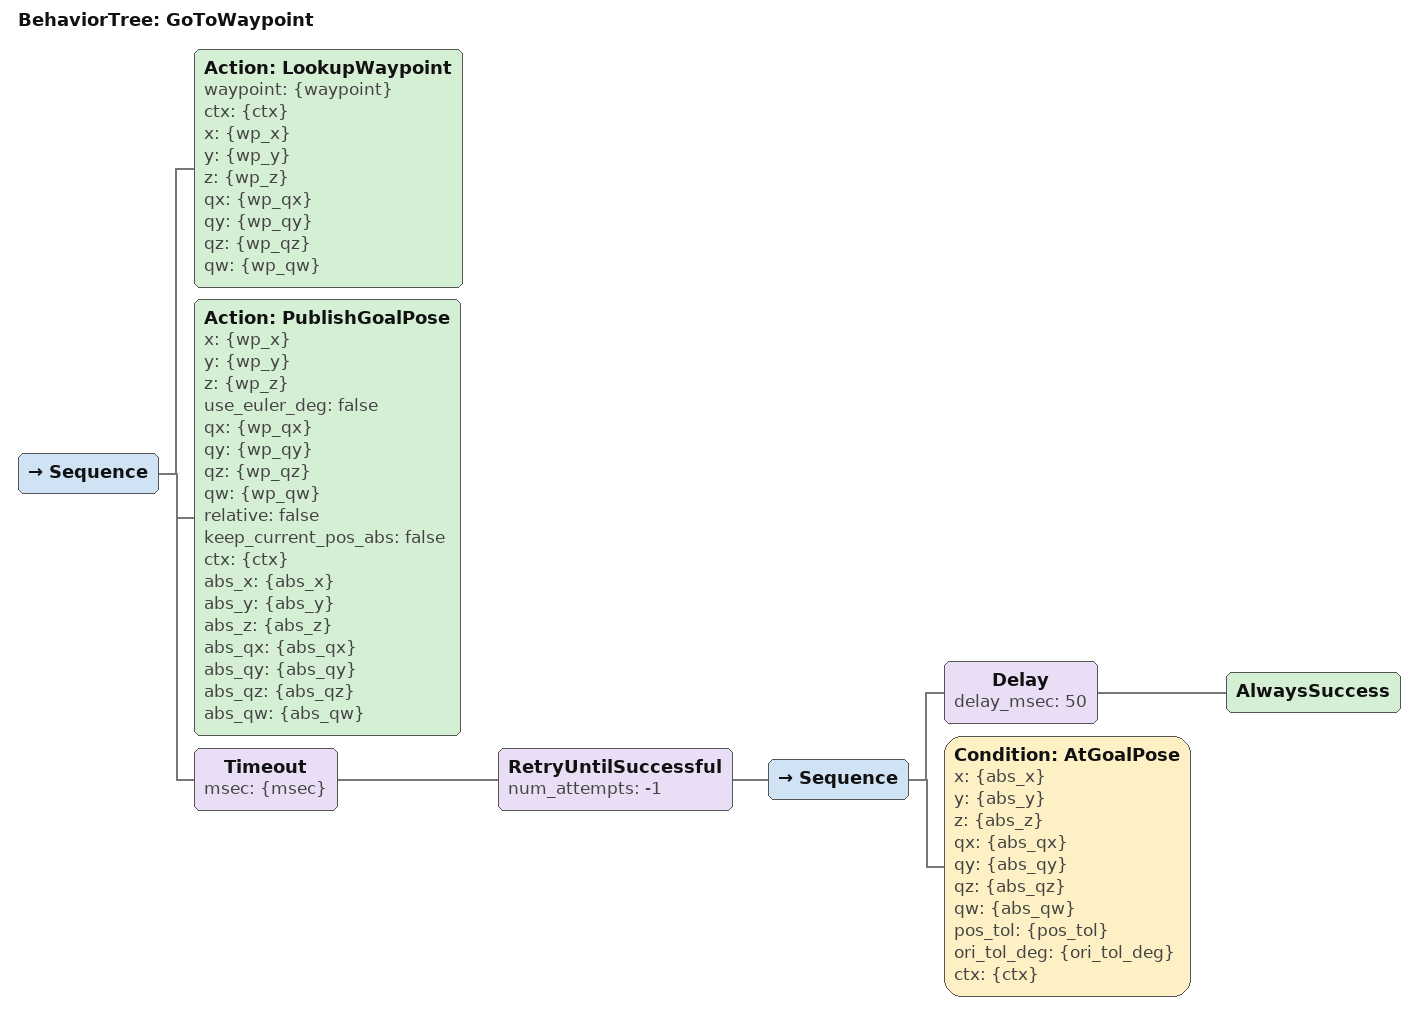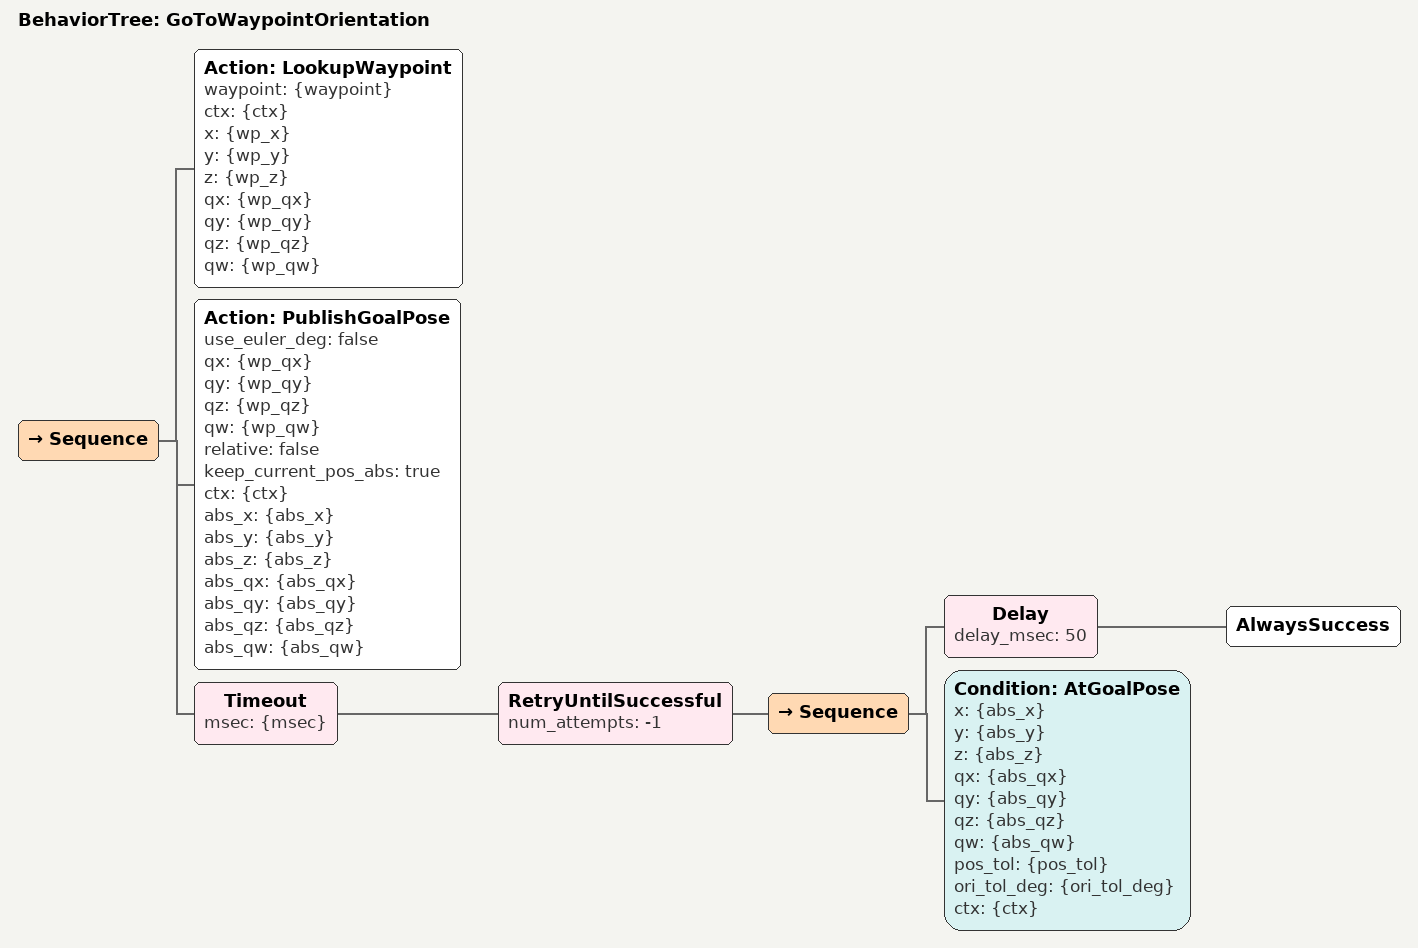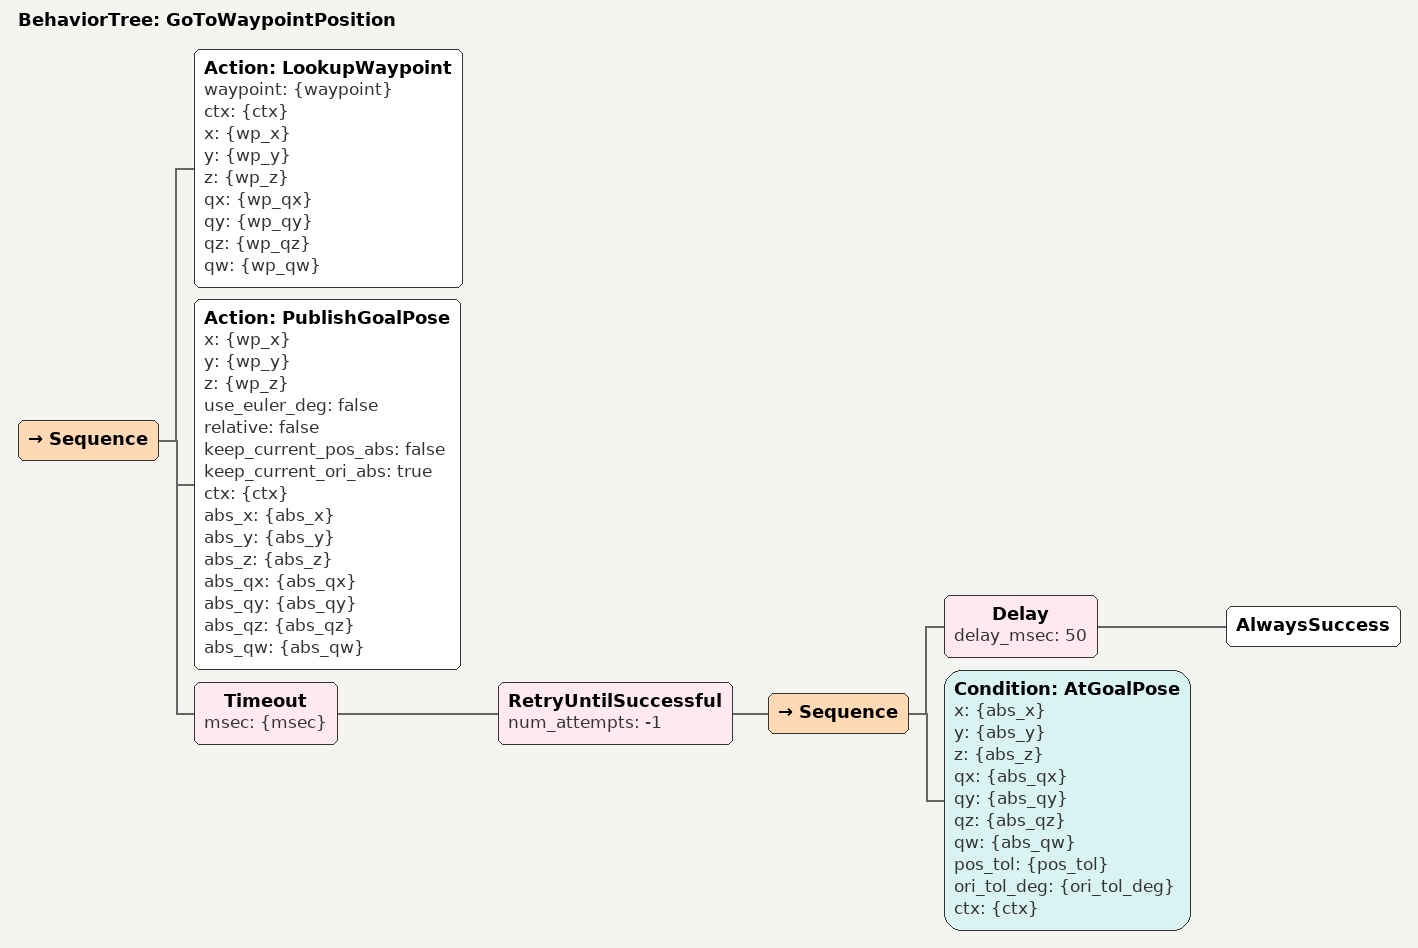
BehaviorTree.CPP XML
<root BTCPP_format="4">

    <!-- Full pose return: position AND orientation of the stored waypoint. -->
    <BehaviorTree ID="GoToWaypoint">
        <Sequence>
            <Action ID="LookupWaypoint"
                    waypoint="{waypoint}" ctx="{ctx}"
                    x="{wp_x}" y="{wp_y}" z="{wp_z}"
                    qx="{wp_qx}" qy="{wp_qy}" qz="{wp_qz}" qw="{wp_qw}"/>

            <Action ID="PublishGoalPose"
                    x="{wp_x}" y="{wp_y}" z="{wp_z}"
                    use_euler_deg="false"
                    qx="{wp_qx}" qy="{wp_qy}" qz="{wp_qz}" qw="{wp_qw}"
                    relative="false" keep_current_pos_abs="false"
                    ctx="{ctx}"
                    abs_x="{abs_x}" abs_y="{abs_y}" abs_z="{abs_z}"
                    abs_qx="{abs_qx}" abs_qy="{abs_qy}" abs_qz="{abs_qz}" abs_qw="{abs_qw}"/>

            <Timeout msec="{msec}">
                <RetryUntilSuccessful num_attempts="-1">
                    <Sequence>
                        <Delay delay_msec="50"><AlwaysSuccess/></Delay>
                        <Condition ID="AtGoalPose"
                                   x="{abs_x}" y="{abs_y}" z="{abs_z}"
                                   qx="{abs_qx}" qy="{abs_qy}" qz="{abs_qz}" qw="{abs_qw}"
                                   pos_tol="{pos_tol}" ori_tol_deg="{ori_tol_deg}" ctx="{ctx}"/>
                    </Sequence>
                </RetryUntilSuccessful>
            </Timeout>
        </Sequence>
    </BehaviorTree>

    <!-- Orientation-only return: yaw/roll/pitch back to the stored waypoint's
         orientation while holding the current position. -->
    <BehaviorTree ID="GoToWaypointOrientation">
        <Sequence>
            <Action ID="LookupWaypoint"
                    waypoint="{waypoint}" ctx="{ctx}"
                    x="{wp_x}" y="{wp_y}" z="{wp_z}"
                    qx="{wp_qx}" qy="{wp_qy}" qz="{wp_qz}" qw="{wp_qw}"/>

            <Action ID="PublishGoalPose"
                    use_euler_deg="false"
                    qx="{wp_qx}" qy="{wp_qy}" qz="{wp_qz}" qw="{wp_qw}"
                    relative="false" keep_current_pos_abs="true"
                    ctx="{ctx}"
                    abs_x="{abs_x}" abs_y="{abs_y}" abs_z="{abs_z}"
                    abs_qx="{abs_qx}" abs_qy="{abs_qy}" abs_qz="{abs_qz}" abs_qw="{abs_qw}"/>

            <Timeout msec="{msec}">
                <RetryUntilSuccessful num_attempts="-1">
                    <Sequence>
                        <Delay delay_msec="50"><AlwaysSuccess/></Delay>
                        <Condition ID="AtGoalPose"
                                   x="{abs_x}" y="{abs_y}" z="{abs_z}"
                                   qx="{abs_qx}" qy="{abs_qy}" qz="{abs_qz}" qw="{abs_qw}"
                                   pos_tol="{pos_tol}" ori_tol_deg="{ori_tol_deg}" ctx="{ctx}"/>
                    </Sequence>
                </RetryUntilSuccessful>
            </Timeout>
        </Sequence>
    </BehaviorTree>

    <!-- Position-only return: drive back to the stored waypoint's x/y/z while
         keeping the current orientation. -->
    <BehaviorTree ID="GoToWaypointPosition">
        <Sequence>
            <Action ID="LookupWaypoint"
                    waypoint="{waypoint}" ctx="{ctx}"
                    x="{wp_x}" y="{wp_y}" z="{wp_z}"
                    qx="{wp_qx}" qy="{wp_qy}" qz="{wp_qz}" qw="{wp_qw}"/>

            <Action ID="PublishGoalPose"
                    x="{wp_x}" y="{wp_y}" z="{wp_z}"
                    use_euler_deg="false"
                    relative="false" keep_current_pos_abs="false"
                    keep_current_ori_abs="true"
                    ctx="{ctx}"
                    abs_x="{abs_x}" abs_y="{abs_y}" abs_z="{abs_z}"
                    abs_qx="{abs_qx}" abs_qy="{abs_qy}" abs_qz="{abs_qz}" abs_qw="{abs_qw}"/>

            <Timeout msec="{msec}">
                <RetryUntilSuccessful num_attempts="-1">
                    <Sequence>
                        <Delay delay_msec="50"><AlwaysSuccess/></Delay>
                        <Condition ID="AtGoalPose"
                                   x="{abs_x}" y="{abs_y}" z="{abs_z}"
                                   qx="{abs_qx}" qy="{abs_qy}" qz="{abs_qz}" qw="{abs_qw}"
                                   pos_tol="{pos_tol}" ori_tol_deg="{ori_tol_deg}" ctx="{ctx}"/>
                    </Sequence>
                </RetryUntilSuccessful>
            </Timeout>
        </Sequence>
    </BehaviorTree>
</root>
